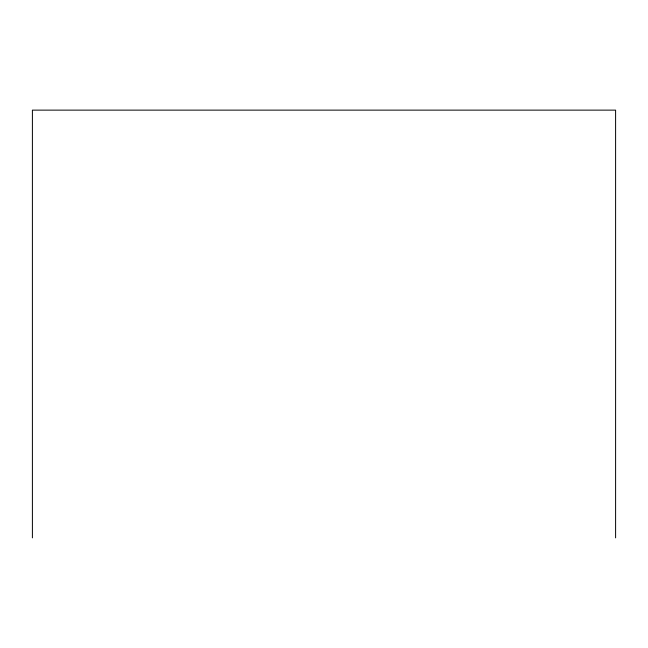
<?xml version="1.0" encoding="UTF-8"?>
<svg xmlns="http://www.w3.org/2000/svg" width="648" height="648" viewBox="0 0 648 648"><rect width="100%" height="100%" fill="white"/><g stroke="black" fill="none" stroke-linecap="round" stroke-linejoin="round"><path stroke-width="0.97" d="M615.6 537.872L615.6 110.128L32.4 110.128L32.4 537.872"/></g></svg>
